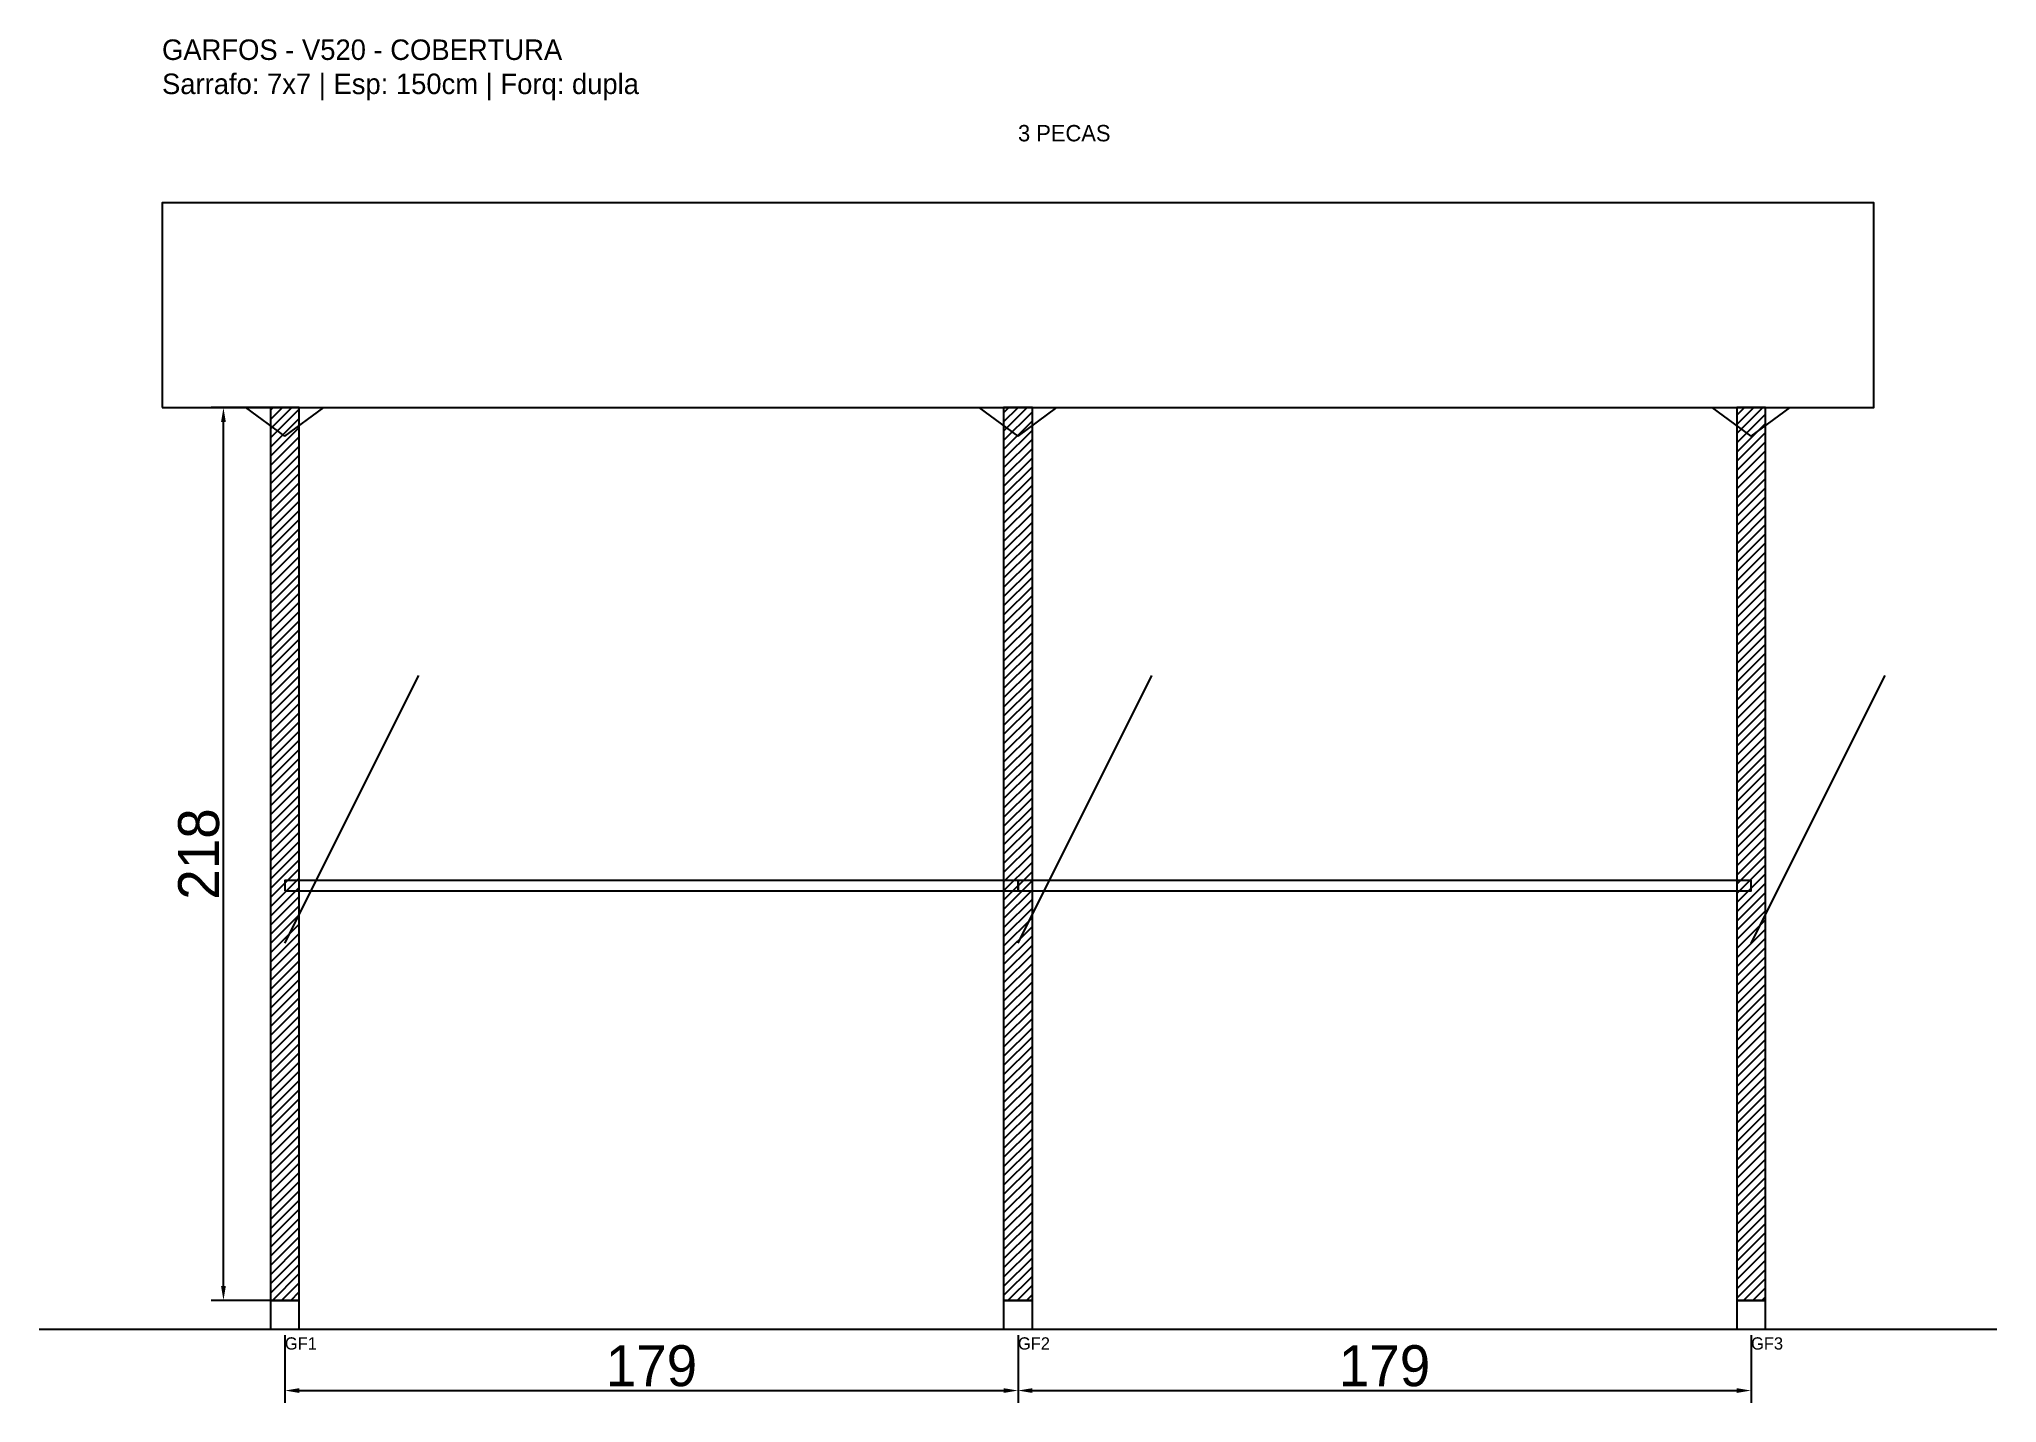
# Model space of a CAD drawing. Header units: metres. Extents: x -30 to 448, y -25 to 308.
import ezdxf

# ---------------------------------------------------------------- set-up
doc = ezdxf.new("R2010")
doc.units = ezdxf.units.M
for name, color, linetype in [('BARRA_ANCORAGEM', 1, 'Continuous'), ('COTA', 241, 'Continuous'), ('GARFOS OK', 3, 'Continuous'), ('NOME DA VIGA', 6, 'Continuous'), ('SARR_7x7', 40, 'Continuous'), ('TIRAS REESCORAMENTO', 252, 'Continuous'), ('VIGAS', 3, 'Continuous')]:
    doc.layers.add(name, color=color, linetype=linetype)
doc.dimstyles.new('EZ DXF', dxfattribs={"dimtxt": 10, "dimasz": 3.5, "dimexe": 3, "dimexo": 1.5, "dimgap": 1, "dimtad": 1, "dimdec": 1, "dimdsep": 46, "dimcen": 2.5, "dimazin": 3, "dimtfac": 1, "dimtmove": 0, "dimatfit": 3})

msp = doc.modelspace()

# ---------------------------------------------------------------- hatches: boundary and pattern name
at = {"layer": 'COTA'}
h = msp.add_hatch(dxfattribs=at)
h.set_pattern_fill('ANSI31', scale=0.5)
h.paths.add_polyline_path([(26.5, 0), (33.5, 0), (33.5, 218), (26.5, 218)])
h = msp.add_hatch(dxfattribs=at)
h.set_pattern_fill('ANSI31', scale=0.5)
h.paths.add_polyline_path([(205.5, 0), (212.5, 0), (212.5, 218), (205.5, 218)])
h = msp.add_hatch(dxfattribs=at)
h.set_pattern_fill('ANSI31', scale=0.5)
h.paths.add_polyline_path([(384.5, 0), (391.5, 0), (391.5, 218), (384.5, 218)])

# ---------------------------------------------------------------- linework, layer by layer
at = {"layer": 'BARRA_ANCORAGEM'}
for p, q in [((30, 87.2), (62.7, 152.6)), ((209, 87.2), (241.7, 152.6)), ((388, 87.2), (420.7, 152.6))]:
    msp.add_line(p, q, dxfattribs=at)
at = {"layer": 'GARFOS OK'}
for p, q in [((30, 211), (20.5, 218)), ((20.5, 218), (39.5, 218)), ((30, 211), (39.5, 218)), ((209, 211), (199.5, 218)), ((199.5, 218), (218.5, 218)), ((209, 211), (218.5, 218)), ((388, 211), (378.5, 218)), ((378.5, 218), (397.5, 218)), ((388, 211), (397.5, 218))]:
    msp.add_line(p, q, dxfattribs=at)
at = {"layer": 'GARFOS OK', "linetype": 'CONTINUOUS'}
msp.add_line((-30, -7), (448, -7), dxfattribs=at)
at = {"layer": 'GARFOS OK'}
for points in [[(26.5, 0), (33.5, 0), (33.5, 218), (26.5, 218), (26.5, 0)], [(205.5, 0), (212.5, 0), (212.5, 218), (205.5, 218), (205.5, 0)], [(384.5, 0), (391.5, 0), (391.5, 218), (384.5, 218), (384.5, 0)]]:
    msp.add_lwpolyline(points, dxfattribs=at)
at = {"layer": 'SARR_7x7'}
for points in [[(26.5, -7), (33.5, -7), (33.5, 0), (26.5, 0), (26.5, -7)], [(205.5, -7), (212.5, -7), (212.5, 0), (205.5, 0), (205.5, -7)], [(384.5, -7), (391.5, -7), (391.5, 0), (384.5, 0), (384.5, -7)]]:
    msp.add_lwpolyline(points, dxfattribs=at)
at = {"layer": 'TIRAS REESCORAMENTO'}
for points in [[(30, 100), (209, 100), (209, 102.5), (30, 102.5), (30, 100)], [(209, 100), (388, 100), (388, 102.5), (209, 102.5), (209, 100)]]:
    msp.add_lwpolyline(points, dxfattribs=at)
at = {"layer": 'VIGAS'}
msp.add_lwpolyline([(0, 218), (418, 218), (418, 268), (0, 268), (0, 218)], dxfattribs=at)

# ---------------------------------------------------------------- texts
at = {"layer": 'NOME DA VIGA'}
for s, height, p in [('3 PECAS', 4, (209, 283)), ('GF1', 3, (30, -12)), ('GF2', 3, (209, -12)), ('GF3', 3, (388, -12))]:
    msp.add_text(s, height=height, dxfattribs=at).set_placement(p)
at = {"layer": 'NOME DA VIGA', "insert": (0, 293), "char_height": 5, "attachment_point": 7}
msp.add_mtext('GARFOS - V520 - COBERTURA\\PSarrafo: 7x7 | Esp: 150cm | Forq: dupla', dxfattribs=at)

# ---------------------------------------------------------------- dimensions: what is measured, and where the dimension line sits
at = {"layer": 'COTA'}
msp.add_linear_dim(base=(15, 0), p1=(30, 0), p2=(30, 218), angle=90, dimstyle='EZ DXF', dxfattribs=at).render()
for base, p1, p2 in [((30, -22), (30, -7), (209, -7)), ((209, -22), (209, -7), (388, -7))]:
    msp.add_linear_dim(base=base, p1=p1, p2=p2, dimstyle='EZ DXF', dxfattribs=at).render()

doc.saveas('drawing.dxf')
